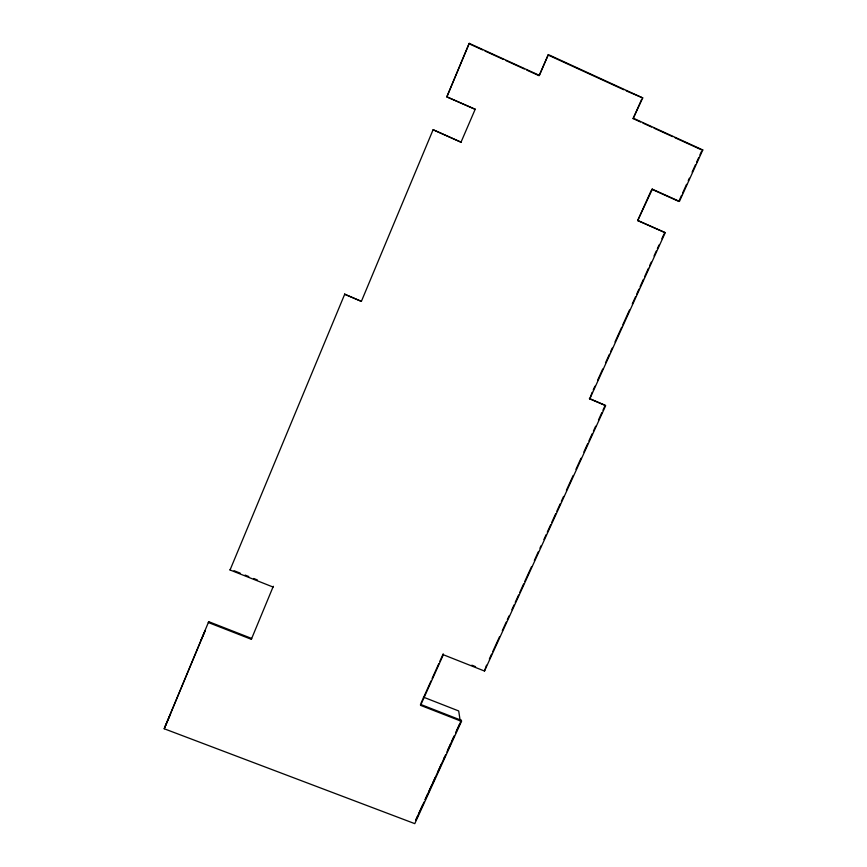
<?xml version="1.0" encoding="UTF-8"?>
<svg xmlns="http://www.w3.org/2000/svg" width="867" height="867" viewBox="0 0 867 867"><rect width="100%" height="100%" fill="white"/><g stroke="black" fill="none" stroke-linecap="round" stroke-linejoin="round"><path stroke-width="1.3" d="M361.376 301.369L344.687 294.238L361.376 301.369L433.11 129.725L461.092 142.231L433.11 129.725M251.343 639.304L251.625 638.437L208.698 621.672L208.329 622.517L251.343 639.304L273.311 586.276L273.083 587.046L230.048 569.977L344.773 294.076M456.356 731.325L461.385 720.336L461.493 721.344L420.56 705.348L420.484 704.362L461.342 720.325L461.493 721.344L414.784 823.65L164.199 728.757L208.698 621.672M164.654 727.706L205.284 630.396L201.068 640.139M170.561 713.985L164.199 728.757M446.83 96.866L475.181 109.296L446.83 96.866L469.22 43.35L539.404 75.386L548.323 54.588L642.74 97.917L633.105 118.595L640.496 121.976M446.971 96.595L469.22 43.35M460.919 142.405L475.181 109.296M526.778 70.097L539.068 75.7L548.323 54.588M230.048 569.977L230.373 569.251M633.105 118.595L641.634 99.38M439.883 661.228L443.21 653.837L443.33 654.737L484.49 671.036L605.675 405.658L589.766 398.874L665.238 232.681L637.668 220.608L651.225 190.458M421.037 703.126L431.018 680.942M432.124 678.482L438.778 663.699M637.668 220.608L652.352 189.179L679.446 201.382L702.801 149.958L633.658 118.378M420.56 705.348L443.33 654.737M589.766 398.874L592.118 392.339M593.234 389.89L594.914 386.205M597.699 380.06L602.717 369.006M605.502 362.861L609.414 354.267M610.531 351.807L612.2 348.122M614.985 341.977L621.682 327.238M622.799 324.778L629.485 310.039M632.281 303.894L635.63 296.525M636.746 294.065L638.968 289.155M640.084 286.695L643.433 279.326M644.549 276.866L648.451 268.271M649.567 265.811L651.247 262.127M654.032 255.982L656.265 251.072M657.381 248.612L659.05 244.928M661.835 238.783L664.068 233.873M652.352 189.179L651.767 189.244L678.807 201.426L681.581 195.313M682.687 192.875L686.566 184.324M688.235 180.65L689.341 178.212M692.115 172.1L695.442 164.773M696.559 162.335L698.769 157.447M699.886 154.998L701.544 151.335M417.883 815.511L415.64 820.431L422.337 805.779M419.01 813.04L424.071 801.964M425.198 799.493L427.442 794.573M428.569 792.113L435.31 777.331M438.128 771.175L442.062 762.559M443.752 758.863L444.869 756.392M447.686 750.237L454.427 735.465M455.554 733.005L459.488 724.378M486.539 665.184L484.49 671.036M489.346 659.028L491.6 654.097M492.727 651.637L499.479 636.855M502.286 630.688L506.22 622.072M507.347 619.602L509.037 615.906M511.844 609.75L514.098 604.819M515.226 602.359L518.596 594.968M519.723 592.508L523.657 583.881M524.784 581.421L531.536 566.639M534.343 560.472L538.277 551.856M539.968 548.161L541.095 545.69M543.902 539.534L546.156 534.603M547.283 532.143L550.653 524.752M551.78 522.292L555.714 513.665M556.842 511.205L560.212 503.814M561.339 501.354L563.593 496.423M566.4 490.267L573.152 475.484M575.959 469.318L581.031 458.231M583.838 452.075L587.772 443.449M588.899 440.989L592.269 433.598M593.396 431.137L595.651 426.206M598.458 420.051L601.839 412.659M602.966 410.189L605.209 405.268L589.332 398.484M425.123 799.677L431.82 785.036M432.936 782.587L441.303 764.282M442.419 761.844L445.757 754.518M446.873 752.079L450.786 743.528M451.902 741.09L453.571 737.427M642.74 97.917L626.256 90.883M702.097 150.11L702.801 149.958M678.807 201.426L679.446 201.382M423.421 697.144L458.708 710.962L460.225 721.084M471.843 665.184L475.571 666.658M234.057 570.703L240.192 573.141M245.09 575.081L248.775 576.544M253.684 578.484L257.358 579.947M638.21 220.608L665.238 232.681M469.036 43.74L482.551 49.907M485.011 51.034L503.434 59.444M505.894 60.56L524.318 68.97M642.967 123.103L651.594 127.037M654.054 128.164L672.532 136.607M675.003 137.734L700.872 149.547M549.179 55.521L623.817 89.756"/></g></svg>
